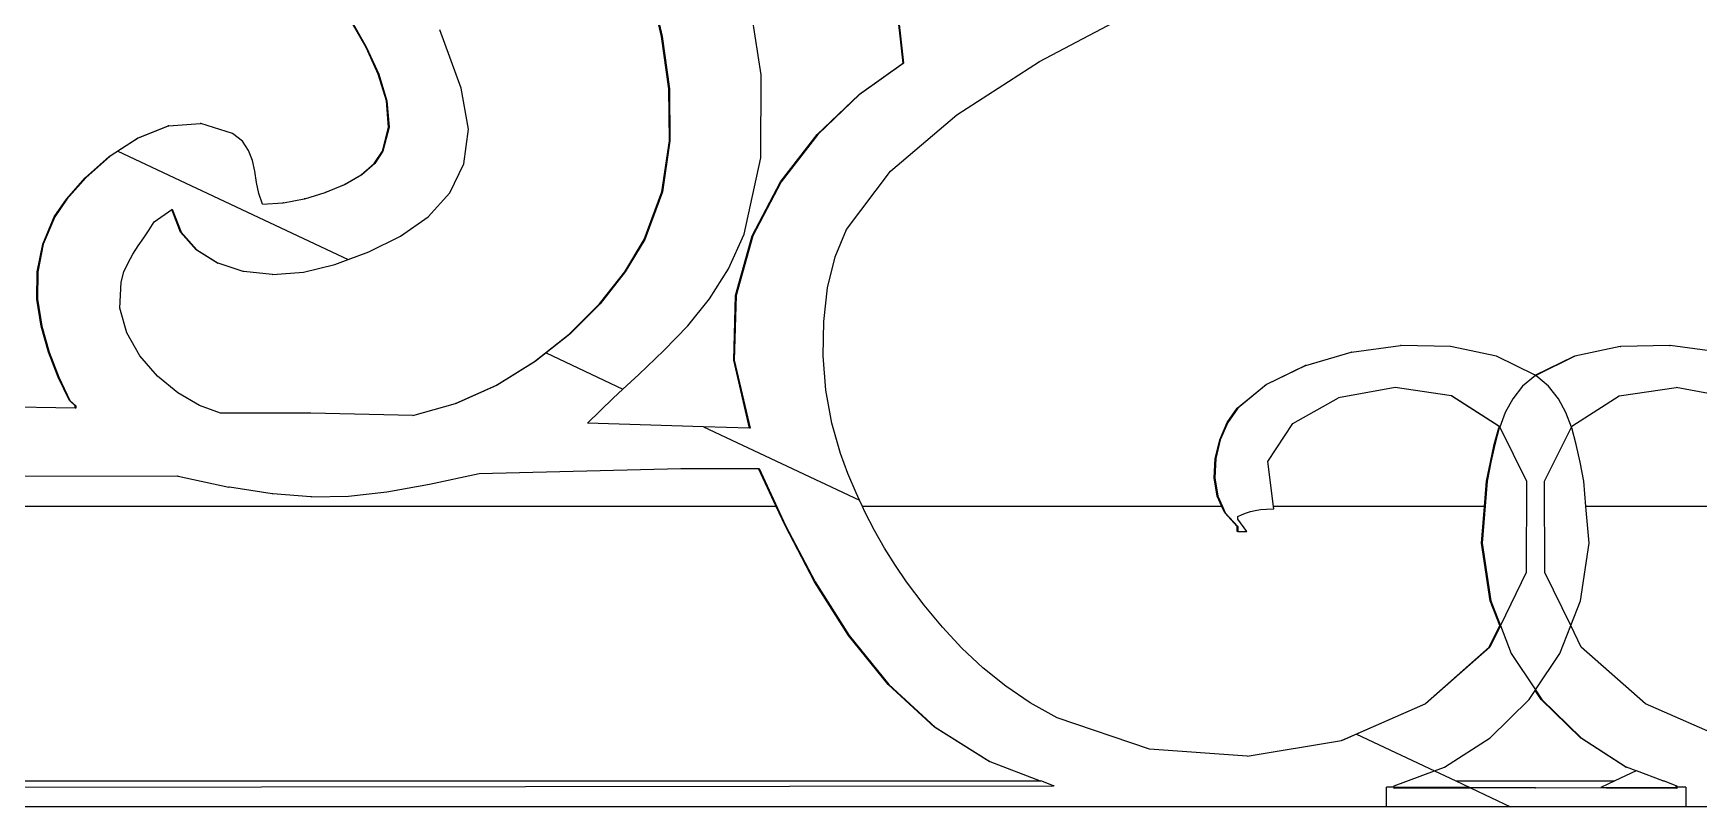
# Model space of a CAD drawing. Header units: inches. Extents: x -2812 to 9774, y -15726 to -746.
# Drawn here: x 3385.83 to 3399.55, y -9119.16 to -9112.8 of the extents above; entities that cross this region are included whole.
import ezdxf

# ---------------------------------------------------------------- set-up
doc = ezdxf.new("R2010")
doc.units = ezdxf.units.IN
doc.header["$LTSCALE"] = 17
doc.header["$MEASUREMENT"] = 0
doc.layers.add('OUTLINE', color=1, linetype='Continuous', lineweight=25)

# ---------------------------------------------------------------- blocks, each defined once
blk = doc.blocks.new('fddd')
for p, q in [((-505.978, -3288.002), (-506.078, -3287.11)), ((-506.073, -3287.11), (-505.974, -3288.002)), ((-507.968, -3287.782), (-508.064, -3287.364)), ((-508.059, -3287.364), (-507.963, -3287.782)), ((-507.148, -3288.099), (-507.257, -3287.397)), ((-504.854, -3287.988), (-504.089, -3287.585)), ((-510.403, -3287.874), (-510.517, -3287.673)), ((-510.512, -3287.673), (-510.398, -3287.874)), ((-509.619, -3288.209), (-509.796, -3287.727)), ((-507.909, -3288.213), (-507.968, -3287.782)), ((-507.963, -3287.782), (-507.968, -3287.782)), ((-507.963, -3287.782), (-507.904, -3288.213)), ((-510.303, -3288.092), (-510.403, -3287.874)), ((-510.398, -3287.874), (-510.403, -3287.874)), ((-510.398, -3287.874), (-510.298, -3288.092)), ((-506.341, -3288.261), (-505.978, -3288.002)), ((-505.974, -3288.002), (-506.337, -3288.261)), ((-505.974, -3288.002), (-505.978, -3288.002)), ((-505.535, -3288.428), (-504.854, -3287.988)), ((-510.235, -3288.313), (-510.303, -3288.092)), ((-510.298, -3288.092), (-510.303, -3288.092)), ((-510.298, -3288.092), (-510.231, -3288.313)), ((-507.149, -3288.782), (-507.148, -3288.099)), ((-509.56, -3288.547), (-509.619, -3288.209)), ((-507.903, -3288.643), (-507.909, -3288.213)), ((-507.904, -3288.213), (-507.909, -3288.213)), ((-507.904, -3288.213), (-507.899, -3288.643)), ((-506.687, -3288.589), (-506.341, -3288.261)), ((-506.337, -3288.261), (-506.682, -3288.589)), ((-506.337, -3288.261), (-506.341, -3288.261)), ((-510.218, -3288.529), (-510.235, -3288.313)), ((-510.231, -3288.313), (-510.235, -3288.313)), ((-510.231, -3288.313), (-510.213, -3288.529)), ((-512.286, -3288.62), (-512.032, -3288.52)), ((-512.027, -3288.52), (-512.281, -3288.62)), ((-512.027, -3288.52), (-512.032, -3288.52)), ((-512.027, -3288.52), (-511.769, -3288.499)), ((-511.769, -3288.499), (-511.768, -3288.499)), ((-511.764, -3288.499), (-511.769, -3288.499)), ((-511.503, -3288.583), (-511.764, -3288.499)), ((-510.268, -3288.728), (-510.218, -3288.529)), ((-510.213, -3288.529), (-510.264, -3288.728)), ((-510.213, -3288.529), (-510.218, -3288.529)), ((-509.596, -3288.832), (-509.56, -3288.547)), ((-506.082, -3288.893), (-505.535, -3288.428)), ((-512.518, -3288.772), (-512.286, -3288.62)), ((-512.281, -3288.62), (-512.447, -3288.728)), ((-512.281, -3288.62), (-512.286, -3288.62)), ((-511.422, -3288.646), (-511.503, -3288.583)), ((-511.37, -3288.721), (-511.422, -3288.646)), ((-507.966, -3289.061), (-507.903, -3288.643)), ((-507.899, -3288.643), (-507.961, -3289.061)), ((-507.899, -3288.643), (-507.903, -3288.643)), ((-506.989, -3288.98), (-506.687, -3288.589)), ((-506.682, -3288.589), (-506.984, -3288.98)), ((-506.682, -3288.589), (-506.687, -3288.589)), ((-512.717, -3288.948), (-512.518, -3288.772)), ((-512.513, -3288.772), (-512.712, -3288.948)), ((-512.513, -3288.772), (-512.518, -3288.772)), ((-512.447, -3288.728), (-512.513, -3288.772)), ((-512.447, -3288.728), (-510.551, -3289.62)), ((-511.338, -3288.804), (-511.37, -3288.721)), ((-511.32, -3288.893), (-511.338, -3288.804)), ((-510.443, -3288.921), (-510.336, -3288.829)), ((-510.331, -3288.829), (-510.438, -3288.921)), ((-510.336, -3288.829), (-510.268, -3288.728)), ((-510.331, -3288.829), (-510.336, -3288.829)), ((-510.264, -3288.728), (-510.331, -3288.829)), ((-510.264, -3288.728), (-510.268, -3288.728)), ((-507.288, -3289.412), (-507.149, -3288.782)), ((-512.872, -3289.122), (-512.717, -3288.948)), ((-512.712, -3288.948), (-512.867, -3289.122)), ((-512.712, -3288.948), (-512.717, -3288.948)), ((-511.305, -3288.985), (-511.32, -3288.893)), ((-510.581, -3289.002), (-510.443, -3288.921)), ((-510.438, -3288.921), (-510.576, -3289.002)), ((-510.438, -3288.921), (-510.443, -3288.921)), ((-509.712, -3289.07), (-509.596, -3288.832)), ((-506.445, -3289.371), (-506.082, -3288.893)), ((-511.286, -3289.076), (-511.305, -3288.985)), ((-511.256, -3289.163), (-511.286, -3289.076)), ((-510.908, -3289.119), (-510.74, -3289.069)), ((-510.74, -3289.069), (-510.581, -3289.002)), ((-510.736, -3289.069), (-510.74, -3289.069)), ((-510.576, -3289.002), (-510.736, -3289.069)), ((-510.576, -3289.002), (-510.581, -3289.002)), ((-509.891, -3289.267), (-509.712, -3289.07)), ((-508.111, -3289.454), (-507.966, -3289.061)), ((-507.961, -3289.061), (-508.106, -3289.454)), ((-507.961, -3289.061), (-507.966, -3289.061)), ((-507.221, -3289.424), (-506.989, -3288.98)), ((-506.984, -3288.98), (-507.216, -3289.424)), ((-506.984, -3288.98), (-506.989, -3288.98)), ((-512.971, -3289.267), (-512.872, -3289.122)), ((-512.867, -3289.122), (-512.966, -3289.267)), ((-512.867, -3289.122), (-512.872, -3289.122)), ((-512.148, -3289.309), (-512.003, -3289.208)), ((-512.003, -3289.208), (-511.999, -3289.205)), ((-511.932, -3289.393), (-512.003, -3289.208)), ((-511.999, -3289.205), (-511.927, -3289.393)), ((-511.256, -3289.163), (-511.089, -3289.152)), ((-511.084, -3289.152), (-511.089, -3289.152)), ((-511.084, -3289.152), (-510.913, -3289.119)), ((-510.908, -3289.119), (-510.913, -3289.119)), ((-513.067, -3289.494), (-512.971, -3289.267)), ((-512.966, -3289.267), (-513.063, -3289.494)), ((-512.966, -3289.267), (-512.971, -3289.267)), ((-512.233, -3289.441), (-512.189, -3289.376)), ((-512.189, -3289.376), (-512.148, -3289.309)), ((-510.119, -3289.427), (-509.891, -3289.267)), ((-506.538, -3289.597), (-506.445, -3289.371)), ((-513.112, -3289.721), (-513.067, -3289.494)), ((-513.063, -3289.494), (-513.108, -3289.721)), ((-513.063, -3289.494), (-513.067, -3289.494)), ((-512.323, -3289.575), (-512.279, -3289.507)), ((-512.279, -3289.507), (-512.233, -3289.441)), ((-511.803, -3289.541), (-511.932, -3289.393)), ((-511.927, -3289.393), (-511.932, -3289.393)), ((-511.927, -3289.393), (-511.798, -3289.541)), ((-510.381, -3289.557), (-510.119, -3289.427)), ((-508.272, -3289.721), (-508.111, -3289.454)), ((-508.106, -3289.454), (-508.267, -3289.721)), ((-508.106, -3289.454), (-508.111, -3289.454)), ((-507.416, -3289.696), (-507.288, -3289.412)), ((-507.358, -3289.916), (-507.221, -3289.424)), ((-507.216, -3289.424), (-507.353, -3289.916)), ((-507.216, -3289.424), (-507.221, -3289.424)), ((-512.397, -3289.722), (-512.363, -3289.646)), ((-512.363, -3289.646), (-512.323, -3289.575)), ((-511.626, -3289.65), (-511.803, -3289.541)), ((-511.798, -3289.541), (-511.803, -3289.541)), ((-511.798, -3289.541), (-511.622, -3289.65)), ((-511.622, -3289.65), (-511.626, -3289.65)), ((-511.414, -3289.717), (-511.622, -3289.65)), ((-510.66, -3289.661), (-510.551, -3289.62)), ((-510.551, -3289.62), (-510.381, -3289.557)), ((-506.6, -3289.853), (-506.538, -3289.597)), ((-513.114, -3289.946), (-513.112, -3289.721)), ((-513.108, -3289.721), (-513.112, -3289.721)), ((-513.108, -3289.721), (-513.109, -3289.946)), ((-512.421, -3289.806), (-512.397, -3289.722)), ((-511.409, -3289.717), (-511.414, -3289.717)), ((-511.176, -3289.742), (-511.409, -3289.717)), ((-511.173, -3289.741), (-511.176, -3289.742)), ((-511.171, -3289.742), (-511.173, -3289.741)), ((-511.171, -3289.742), (-510.918, -3289.723)), ((-510.918, -3289.723), (-510.66, -3289.661)), ((-508.48, -3289.983), (-508.272, -3289.721)), ((-508.267, -3289.721), (-508.475, -3289.983)), ((-508.267, -3289.721), (-508.272, -3289.721)), ((-507.573, -3289.944), (-507.416, -3289.696)), ((-512.43, -3290.019), (-512.421, -3289.806)), ((-507.374, -3290.447), (-507.358, -3289.916)), ((-507.353, -3289.916), (-507.369, -3290.447)), ((-507.353, -3289.916), (-507.358, -3289.916)), ((-506.632, -3290.129), (-506.6, -3289.853)), ((-513.08, -3290.167), (-513.114, -3289.946)), ((-513.109, -3289.946), (-513.114, -3289.946)), ((-513.109, -3289.946), (-513.075, -3290.167)), ((-512.374, -3290.223), (-512.43, -3290.019)), ((-508.729, -3290.233), (-508.48, -3289.983)), ((-508.475, -3289.983), (-508.725, -3290.233)), ((-508.475, -3289.983), (-508.48, -3289.983)), ((-507.753, -3290.165), (-507.573, -3289.944)), ((-513.019, -3290.381), (-513.08, -3290.167)), ((-513.075, -3290.167), (-513.08, -3290.167)), ((-513.075, -3290.167), (-513.014, -3290.381)), ((-507.949, -3290.369), (-507.753, -3290.165)), ((-506.636, -3290.413), (-506.632, -3290.129)), ((-512.266, -3290.412), (-512.374, -3290.223)), ((-509.014, -3290.459), (-508.729, -3290.233)), ((-508.725, -3290.233), (-508.919, -3290.388)), ((-508.725, -3290.233), (-508.729, -3290.233)), ((-502.283, -3290.383), (-501.881, -3290.328)), ((-501.876, -3290.328), (-501.881, -3290.328)), ((-501.469, -3290.336), (-501.876, -3290.328)), ((-501.09, -3290.415), (-501.469, -3290.336)), ((-500.071, -3290.336), (-500.445, -3290.415)), ((-500.071, -3290.336), (-500.066, -3290.336)), ((-499.664, -3290.328), (-500.066, -3290.336)), ((-499.664, -3290.328), (-499.659, -3290.328)), ((-499.252, -3290.383), (-499.659, -3290.328)), ((-512.939, -3290.587), (-513.019, -3290.381)), ((-513.014, -3290.381), (-513.019, -3290.381)), ((-513.014, -3290.381), (-512.934, -3290.587)), ((-512.122, -3290.579), (-512.266, -3290.412)), ((-509.328, -3290.653), (-509.014, -3290.459)), ((-509.009, -3290.459), (-509.323, -3290.653)), ((-509.009, -3290.459), (-509.014, -3290.459)), ((-508.919, -3290.388), (-509.009, -3290.459)), ((-508.919, -3290.388), (-508.286, -3290.686)), ((-508.156, -3290.565), (-507.949, -3290.369)), ((-507.243, -3291.009), (-507.374, -3290.447)), ((-507.369, -3290.447), (-507.374, -3290.447)), ((-507.369, -3290.447), (-507.238, -3291.009)), ((-506.614, -3290.696), (-506.636, -3290.413)), ((-502.661, -3290.493), (-502.288, -3290.383)), ((-502.283, -3290.383), (-502.288, -3290.383)), ((-500.77, -3290.572), (-501.09, -3290.415)), ((-500.77, -3290.572), (-500.45, -3290.415)), ((-500.445, -3290.415), (-500.766, -3290.574)), ((-500.45, -3290.415), (-500.445, -3290.415)), ((-512.847, -3290.781), (-512.939, -3290.587)), ((-512.934, -3290.587), (-512.939, -3290.587)), ((-512.934, -3290.587), (-512.842, -3290.781)), ((-511.953, -3290.718), (-512.122, -3290.579)), ((-508.286, -3290.686), (-508.156, -3290.565)), ((-502.988, -3290.649), (-502.666, -3290.493)), ((-502.661, -3290.493), (-502.983, -3290.649)), ((-502.661, -3290.493), (-502.666, -3290.493)), ((-500.769, -3290.574), (-500.874, -3290.663)), ((-500.769, -3290.574), (-500.77, -3290.572)), ((-500.766, -3290.574), (-500.769, -3290.574)), ((-500.661, -3290.663), (-500.766, -3290.574)), ((-511.776, -3290.822), (-511.953, -3290.718)), ((-509.665, -3290.805), (-509.328, -3290.653)), ((-509.323, -3290.653), (-509.661, -3290.805)), ((-509.323, -3290.653), (-509.328, -3290.653)), ((-508.368, -3290.762), (-508.286, -3290.686)), ((-506.566, -3290.967), (-506.614, -3290.696)), ((-503.226, -3290.843), (-502.988, -3290.649)), ((-502.983, -3290.649), (-503.221, -3290.843)), ((-502.983, -3290.649), (-502.988, -3290.649)), ((-501.925, -3290.673), (-502.39, -3290.757)), ((-501.461, -3290.743), (-501.925, -3290.673)), ((-501.456, -3290.743), (-501.461, -3290.743)), ((-501.071, -3290.992), (-501.461, -3290.743)), ((-501.456, -3290.743), (-501.066, -3290.992)), ((-500.874, -3290.663), (-500.956, -3290.766)), ((-500.579, -3290.766), (-500.661, -3290.663)), ((-500.469, -3290.992), (-500.079, -3290.743)), ((-500.079, -3290.743), (-499.61, -3290.673)), ((-499.15, -3290.757), (-499.61, -3290.673)), ((-512.798, -3290.843), (-517.058, -3290.781)), ((-512.798, -3290.823), (-512.847, -3290.781)), ((-512.842, -3290.781), (-512.847, -3290.781)), ((-512.842, -3290.781), (-512.793, -3290.823)), ((-512.798, -3290.843), (-512.798, -3290.823)), ((-512.793, -3290.823), (-512.798, -3290.823)), ((-512.793, -3290.843), (-512.798, -3290.843)), ((-512.793, -3290.823), (-512.793, -3290.843)), ((-511.603, -3290.885), (-511.776, -3290.822)), ((-510.859, -3290.885), (-511.603, -3290.885)), ((-510.016, -3290.905), (-510.859, -3290.885)), ((-510.016, -3290.905), (-509.665, -3290.805)), ((-509.661, -3290.805), (-509.665, -3290.805)), ((-508.577, -3290.968), (-508.368, -3290.762)), ((-503.308, -3290.961), (-503.226, -3290.843)), ((-503.221, -3290.843), (-503.304, -3290.961)), ((-503.221, -3290.843), (-503.226, -3290.843)), ((-502.768, -3290.969), (-502.39, -3290.757)), ((-501.018, -3290.88), (-501.063, -3290.999)), ((-500.956, -3290.766), (-501.018, -3290.88)), ((-500.517, -3290.88), (-500.579, -3290.766)), ((-500.472, -3290.999), (-500.517, -3290.88)), ((-507.623, -3290.997), (-508.577, -3290.968)), ((-507.623, -3290.997), (-506.337, -3291.602)), ((-507.243, -3291.009), (-507.623, -3290.997)), ((-507.238, -3291.009), (-507.243, -3291.009)), ((-506.494, -3291.217), (-506.566, -3290.967)), ((-503.37, -3291.103), (-503.308, -3290.961)), ((-503.304, -3290.961), (-503.365, -3291.103)), ((-503.304, -3290.961), (-503.308, -3290.961)), ((-502.973, -3291.283), (-502.768, -3290.969)), ((-501.108, -3291.142), (-501.07, -3291.006)), ((-501.066, -3291.006), (-501.103, -3291.142)), ((-501.066, -3290.992), (-501.071, -3290.992)), ((-501.068, -3290.999), (-501.071, -3290.992)), ((-501.07, -3291.006), (-501.068, -3290.999)), ((-501.07, -3291.006), (-501.066, -3291.006)), ((-501.068, -3290.999), (-501.066, -3290.993)), ((-501.065, -3291.004), (-501.068, -3290.999)), ((-501.066, -3290.992), (-501.066, -3290.993)), ((-501.066, -3290.993), (-501.063, -3290.999)), ((-501.065, -3291.004), (-501.066, -3291.006)), ((-501.063, -3290.999), (-501.065, -3291.004)), ((-501.063, -3290.999), (-500.841, -3291.445)), ((-500.695, -3291.445), (-500.472, -3290.999)), ((-500.472, -3290.999), (-500.469, -3290.992)), ((-500.47, -3291.006), (-500.472, -3290.999)), ((-500.432, -3291.142), (-500.47, -3291.006)), ((-503.407, -3291.257), (-503.37, -3291.103)), ((-503.365, -3291.103), (-503.402, -3291.257)), ((-503.365, -3291.103), (-503.37, -3291.103)), ((-501.14, -3291.289), (-501.108, -3291.142)), ((-501.103, -3291.142), (-501.135, -3291.289)), ((-501.108, -3291.142), (-501.103, -3291.142)), ((-500.4, -3291.289), (-500.432, -3291.142)), ((-506.433, -3291.38), (-506.494, -3291.217)), ((-503.415, -3291.416), (-503.407, -3291.257)), ((-503.402, -3291.257), (-503.41, -3291.416)), ((-503.402, -3291.257), (-503.407, -3291.257)), ((-502.926, -3291.653), (-502.973, -3291.283)), ((-501.171, -3291.445), (-501.14, -3291.289)), ((-501.135, -3291.289), (-501.166, -3291.445)), ((-501.14, -3291.289), (-501.135, -3291.289)), ((-500.369, -3291.445), (-500.4, -3291.289)), ((-522.613, -3291.382), (-511.955, -3291.403)), ((-511.95, -3291.403), (-511.955, -3291.403)), ((-511.95, -3291.403), (-511.534, -3291.493)), ((-509.881, -3291.47), (-509.47, -3291.382)), ((-509.47, -3291.382), (-507.809, -3291.341)), ((-507.809, -3291.341), (-507.169, -3291.341)), ((-507.169, -3291.341), (-507.164, -3291.341)), ((-507.024, -3291.653), (-507.169, -3291.341)), ((-507.164, -3291.341), (-506.946, -3291.81)), ((-506.366, -3291.541), (-506.433, -3291.38)), ((-503.41, -3291.416), (-503.415, -3291.416)), ((-503.39, -3291.569), (-503.415, -3291.416)), ((-503.41, -3291.416), (-503.385, -3291.569)), ((-511.529, -3291.493), (-511.534, -3291.493)), ((-511.177, -3291.55), (-511.529, -3291.493)), ((-511.172, -3291.55), (-511.177, -3291.55)), ((-510.857, -3291.574), (-511.172, -3291.55)), ((-510.853, -3291.574), (-510.548, -3291.568)), ((-510.548, -3291.568), (-510.232, -3291.532)), ((-510.232, -3291.532), (-509.881, -3291.47)), ((-506.337, -3291.602), (-506.366, -3291.541)), ((-503.385, -3291.569), (-503.39, -3291.569)), ((-503.352, -3291.653), (-503.39, -3291.569)), ((-503.385, -3291.569), (-503.347, -3291.653)), ((-501.166, -3291.445), (-501.208, -3291.954)), ((-501.188, -3291.653), (-501.171, -3291.445)), ((-501.171, -3291.445), (-501.166, -3291.445)), ((-500.841, -3291.445), (-500.844, -3292.196)), ((-500.691, -3292.196), (-500.695, -3291.445)), ((-500.352, -3291.653), (-500.369, -3291.445)), ((-507.024, -3291.653), (-523.499, -3291.653)), ((-510.854, -3291.574), (-510.857, -3291.574)), ((-510.853, -3291.574), (-510.854, -3291.574)), ((-506.951, -3291.81), (-507.024, -3291.653)), ((-506.314, -3291.653), (-506.337, -3291.602)), ((-503.352, -3291.653), (-506.314, -3291.653)), ((-506.293, -3291.698), (-506.314, -3291.653)), ((-506.214, -3291.85), (-506.293, -3291.698)), ((-503.347, -3291.653), (-503.352, -3291.653)), ((-503.328, -3291.706), (-503.352, -3291.653)), ((-503.347, -3291.653), (-503.324, -3291.706)), ((-503.324, -3291.706), (-503.328, -3291.706)), ((-503.226, -3291.818), (-503.328, -3291.706)), ((-503.324, -3291.706), (-503.221, -3291.818)), ((-503.185, -3291.719), (-503.15, -3291.705)), ((-503.15, -3291.705), (-503.115, -3291.693)), ((-503.115, -3291.693), (-503.077, -3291.685)), ((-503.077, -3291.685), (-503.034, -3291.678)), ((-503.034, -3291.678), (-502.983, -3291.674)), ((-502.983, -3291.674), (-502.924, -3291.673)), ((-501.188, -3291.653), (-502.926, -3291.653)), ((-502.924, -3291.673), (-502.926, -3291.653)), ((-501.213, -3291.954), (-501.188, -3291.653)), ((-498.614, -3291.653), (-500.352, -3291.653)), ((-500.327, -3291.954), (-500.352, -3291.653)), ((-506.946, -3291.81), (-506.951, -3291.81)), ((-506.707, -3292.273), (-506.951, -3291.81)), ((-506.946, -3291.81), (-506.703, -3292.273)), ((-503.221, -3291.818), (-503.226, -3291.818)), ((-503.226, -3291.859), (-503.226, -3291.818)), ((-503.221, -3291.735), (-503.185, -3291.719)), ((-503.221, -3291.756), (-503.221, -3291.735)), ((-503.147, -3291.859), (-503.221, -3291.756)), ((-503.221, -3291.818), (-503.221, -3291.859)), ((-506.131, -3291.997), (-506.214, -3291.85)), ((-503.221, -3291.859), (-503.226, -3291.859)), ((-503.221, -3291.859), (-503.147, -3291.859)), ((-501.213, -3291.954), (-501.208, -3291.954)), ((-501.142, -3292.43), (-501.213, -3291.954)), ((-501.208, -3291.954), (-501.137, -3292.43)), ((-500.398, -3292.43), (-500.327, -3291.954)), ((-506.042, -3292.139), (-506.131, -3291.997)), ((-505.949, -3292.274), (-506.042, -3292.139)), ((-500.844, -3292.196), (-501.057, -3292.634)), ((-500.478, -3292.634), (-500.691, -3292.196)), ((-506.703, -3292.273), (-506.707, -3292.273)), ((-506.428, -3292.715), (-506.707, -3292.273)), ((-506.703, -3292.273), (-506.423, -3292.715)), ((-505.805, -3292.465), (-505.949, -3292.274)), ((-505.654, -3292.647), (-505.805, -3292.465)), ((-501.142, -3292.43), (-501.137, -3292.43)), ((-501.062, -3292.634), (-501.142, -3292.43)), ((-501.137, -3292.43), (-501.06, -3292.628)), ((-500.478, -3292.634), (-500.398, -3292.43)), ((-505.493, -3292.819), (-505.654, -3292.647)), ((-501.149, -3292.811), (-501.062, -3292.634)), ((-501.06, -3292.639), (-501.144, -3292.811)), ((-501.062, -3292.634), (-501.06, -3292.628)), ((-501.06, -3292.639), (-501.062, -3292.634)), ((-501.06, -3292.628), (-501.057, -3292.634)), ((-501.057, -3292.634), (-501.06, -3292.639)), ((-501.057, -3292.634), (-500.968, -3292.863)), ((-500.567, -3292.863), (-500.478, -3292.634)), ((-500.391, -3292.811), (-500.478, -3292.634)), ((-506.423, -3292.715), (-506.428, -3292.715)), ((-506.102, -3293.119), (-506.428, -3292.715)), ((-506.423, -3292.715), (-506.097, -3293.119)), ((-505.32, -3292.982), (-505.493, -3292.819)), ((-501.678, -3293.277), (-501.149, -3292.811)), ((-501.144, -3292.811), (-501.673, -3293.277)), ((-501.144, -3292.811), (-501.149, -3292.811)), ((-500.968, -3292.863), (-500.768, -3293.163)), ((-500.768, -3293.163), (-500.567, -3292.863)), ((-499.862, -3293.277), (-500.391, -3292.811)), ((-505.133, -3293.132), (-505.32, -3292.982)), ((-506.097, -3293.119), (-506.102, -3293.119)), ((-505.719, -3293.471), (-506.102, -3293.119)), ((-506.097, -3293.119), (-505.714, -3293.471)), ((-504.93, -3293.27), (-505.133, -3293.132)), ((-500.82, -3293.242), (-500.77, -3293.167)), ((-500.77, -3293.167), (-500.768, -3293.163)), ((-500.72, -3293.242), (-500.77, -3293.167)), ((-500.768, -3293.163), (-500.715, -3293.242)), ((-504.709, -3293.394), (-504.93, -3293.27)), ((-502.367, -3293.581), (-501.678, -3293.277)), ((-501.673, -3293.277), (-502.242, -3293.528)), ((-501.673, -3293.277), (-501.678, -3293.277)), ((-501.142, -3293.557), (-500.82, -3293.242)), ((-500.72, -3293.242), (-500.715, -3293.242)), ((-500.398, -3293.557), (-500.72, -3293.242)), ((-500.715, -3293.242), (-500.393, -3293.557)), ((-499.173, -3293.581), (-499.862, -3293.277)), ((-505.714, -3293.471), (-505.719, -3293.471)), ((-505.268, -3293.754), (-505.719, -3293.471)), ((-505.714, -3293.471), (-505.263, -3293.754)), ((-503.948, -3293.652), (-504.709, -3293.394)), ((-503.143, -3293.71), (-502.367, -3293.581)), ((-502.362, -3293.581), (-502.367, -3293.581)), ((-502.242, -3293.528), (-502.362, -3293.581)), ((-502.242, -3293.528), (-501.601, -3293.83)), ((-501.517, -3293.798), (-501.142, -3293.557)), ((-500.398, -3293.557), (-500.393, -3293.557)), ((-500.023, -3293.798), (-500.398, -3293.557)), ((-500.393, -3293.557), (-500.018, -3293.798)), ((-505.263, -3293.754), (-505.268, -3293.754)), ((-505.263, -3293.754), (-504.848, -3293.913)), ((-503.143, -3293.71), (-503.948, -3293.652)), ((-501.932, -3293.954), (-501.601, -3293.83)), ((-501.601, -3293.83), (-501.517, -3293.798)), ((-501.601, -3293.83), (-501.425, -3293.913)), ((-499.939, -3293.83), (-500.115, -3293.913)), ((-500.023, -3293.798), (-500.018, -3293.798)), ((-499.939, -3293.83), (-500.018, -3293.798)), ((-499.936, -3293.829), (-499.939, -3293.83)), ((-499.718, -3293.913), (-499.936, -3293.829)), ((-522.985, -3293.975), (-504.739, -3293.954)), ((-522.922, -3293.913), (-504.848, -3293.913)), ((-504.848, -3293.913), (-504.843, -3293.913)), ((-504.739, -3293.954), (-504.843, -3293.913)), ((-504.734, -3293.954), (-504.739, -3293.954)), ((-501.996, -3294.125), (-501.996, -3293.964)), ((-501.932, -3293.965), (-501.996, -3293.964)), ((-501.932, -3293.965), (-501.932, -3293.954)), ((-501.932, -3293.975), (-501.932, -3293.965)), ((-501.309, -3293.967), (-501.932, -3293.965)), ((-501.299, -3293.972), (-501.932, -3293.975)), ((-501.425, -3293.913), (-500.115, -3293.913)), ((-501.425, -3293.913), (-501.309, -3293.967)), ((-501.309, -3293.967), (-501.299, -3293.972)), ((-500.77, -3293.97), (-501.309, -3293.967)), ((-500.77, -3293.97), (-501.299, -3293.972)), ((-501.299, -3293.972), (-500.973, -3294.125)), ((-500.77, -3293.97), (-500.768, -3293.97)), ((-500.768, -3293.97), (-500.231, -3293.967)), ((-499.603, -3293.975), (-500.768, -3293.97)), ((-500.115, -3293.913), (-500.231, -3293.967)), ((-500.231, -3293.967), (-499.608, -3293.965)), ((-499.718, -3293.913), (-499.713, -3293.913)), ((-499.608, -3293.954), (-499.713, -3293.913)), ((-499.608, -3293.954), (-499.603, -3293.954)), ((-499.608, -3293.965), (-499.608, -3293.954)), ((-499.608, -3293.965), (-499.603, -3293.965)), ((-499.603, -3293.954), (-499.603, -3293.965)), ((-499.529, -3293.964), (-499.603, -3293.965)), ((-499.603, -3293.965), (-499.603, -3293.975)), ((-499.529, -3293.964), (-499.529, -3294.125)), ((-501.996, -3294.125), (-533.815, -3294.125)), ((-500.973, -3294.125), (-501.996, -3294.125)), ((-499.529, -3294.125), (-500.973, -3294.125)), ((-465.309, -3294.125), (-499.529, -3294.125))]:
    blk.add_line(p, q)

msp = doc.modelspace()

# ---------------------------------------------------------------- block references
at = {"layer": 'OUTLINE'}
msp.add_blockref('fddd', (3898.978, -5825.038), dxfattribs=at)

doc.saveas('drawing.dxf')
